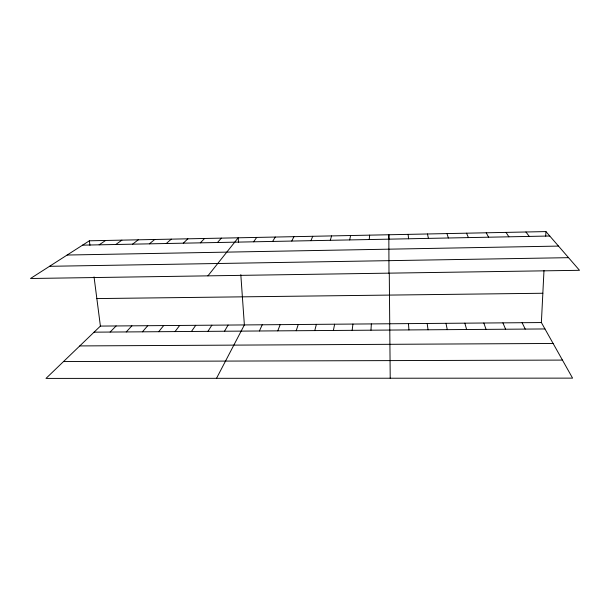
<?xml version="1.0" encoding="UTF-8"?>
<svg xmlns="http://www.w3.org/2000/svg" width="610" height="610" viewBox="0 0 610 610"><rect width="100%" height="100%" fill="white"/><g stroke="black" fill="none" stroke-linecap="round" stroke-linejoin="round"><path stroke-width="0.91" d="M541.375 322.553L100.406 326.083L45.986 378.413L572.576 378.131L541.375 322.553L543.983 270.573M545.706 236.131L545.935 231.587L89.365 240.797L30.5 278.503L579.5 270.306L545.935 231.587M370.971 330.193L371.353 323.918M369.218 239.547L369.652 235.14M352.138 330.323L352.938 324.062M333.395 330.46L334.615 324.207M349.69 239.928L350.582 235.521M314.76 330.589L316.384 324.352M330.277 240.302L331.604 235.91M296.216 330.727L298.244 324.497M277.763 330.856L280.196 324.642M310.955 240.683L312.732 236.291M259.402 330.986L262.239 324.787M291.748 241.057L293.951 236.665M216.519 378.322L244.374 324.932L240.813 274.668M224.503 331.238L228.087 325.061M272.632 241.43L275.27 237.046M207.934 331.352L211.868 325.191M191.441 331.474L195.734 325.321M253.623 241.804L256.688 237.42M175.032 331.588L179.668 325.45M207.911 275.857L238.197 237.793L238.525 242.414M158.691 331.703L163.671 325.572M142.427 331.825L147.75 325.702M217.48 242.513L221.354 238.129M126.239 331.939L131.897 325.831M200.332 242.849L204.579 238.472M110.12 332.053L116.121 325.954M183.267 243.184L187.888 238.807M166.278 243.512L171.28 239.143M149.374 243.847L154.742 239.478M132.553 244.175L138.287 239.806M115.808 244.503L121.901 240.142M99.148 244.831L105.599 240.47M82.563 245.151L549.77 236.009M67.138 255.033L558.501 246.089M49.54 266.303L568.55 257.672M96.845 298.58L542.847 293.257M94.077 332.168L544.966 328.95M79.78 345.923L553.117 343.468M63.509 361.57L562.45 360.091M525.927 231.991L529.266 236.413M506.025 232.387L508.877 236.81M486.231 232.791L488.602 237.206M522.099 322.705L525.225 329.087M466.543 233.188L468.434 237.603M502.914 322.865L505.591 329.232M483.829 323.018L486.056 329.369M446.962 233.577L448.373 237.992M464.843 323.163L466.62 329.507M427.48 233.973L428.426 238.388M445.956 323.315L447.29 329.644M427.16 323.468L428.06 329.781M89.365 240.797L89.952 245.319M94.039 276.879L100.406 326.083M408.105 234.362L408.578 238.769M408.464 323.62L408.929 329.918M388.883 239.478L388.829 234.751L388.989 273.15M389.279 273.394L390.217 378.231"/></g></svg>
